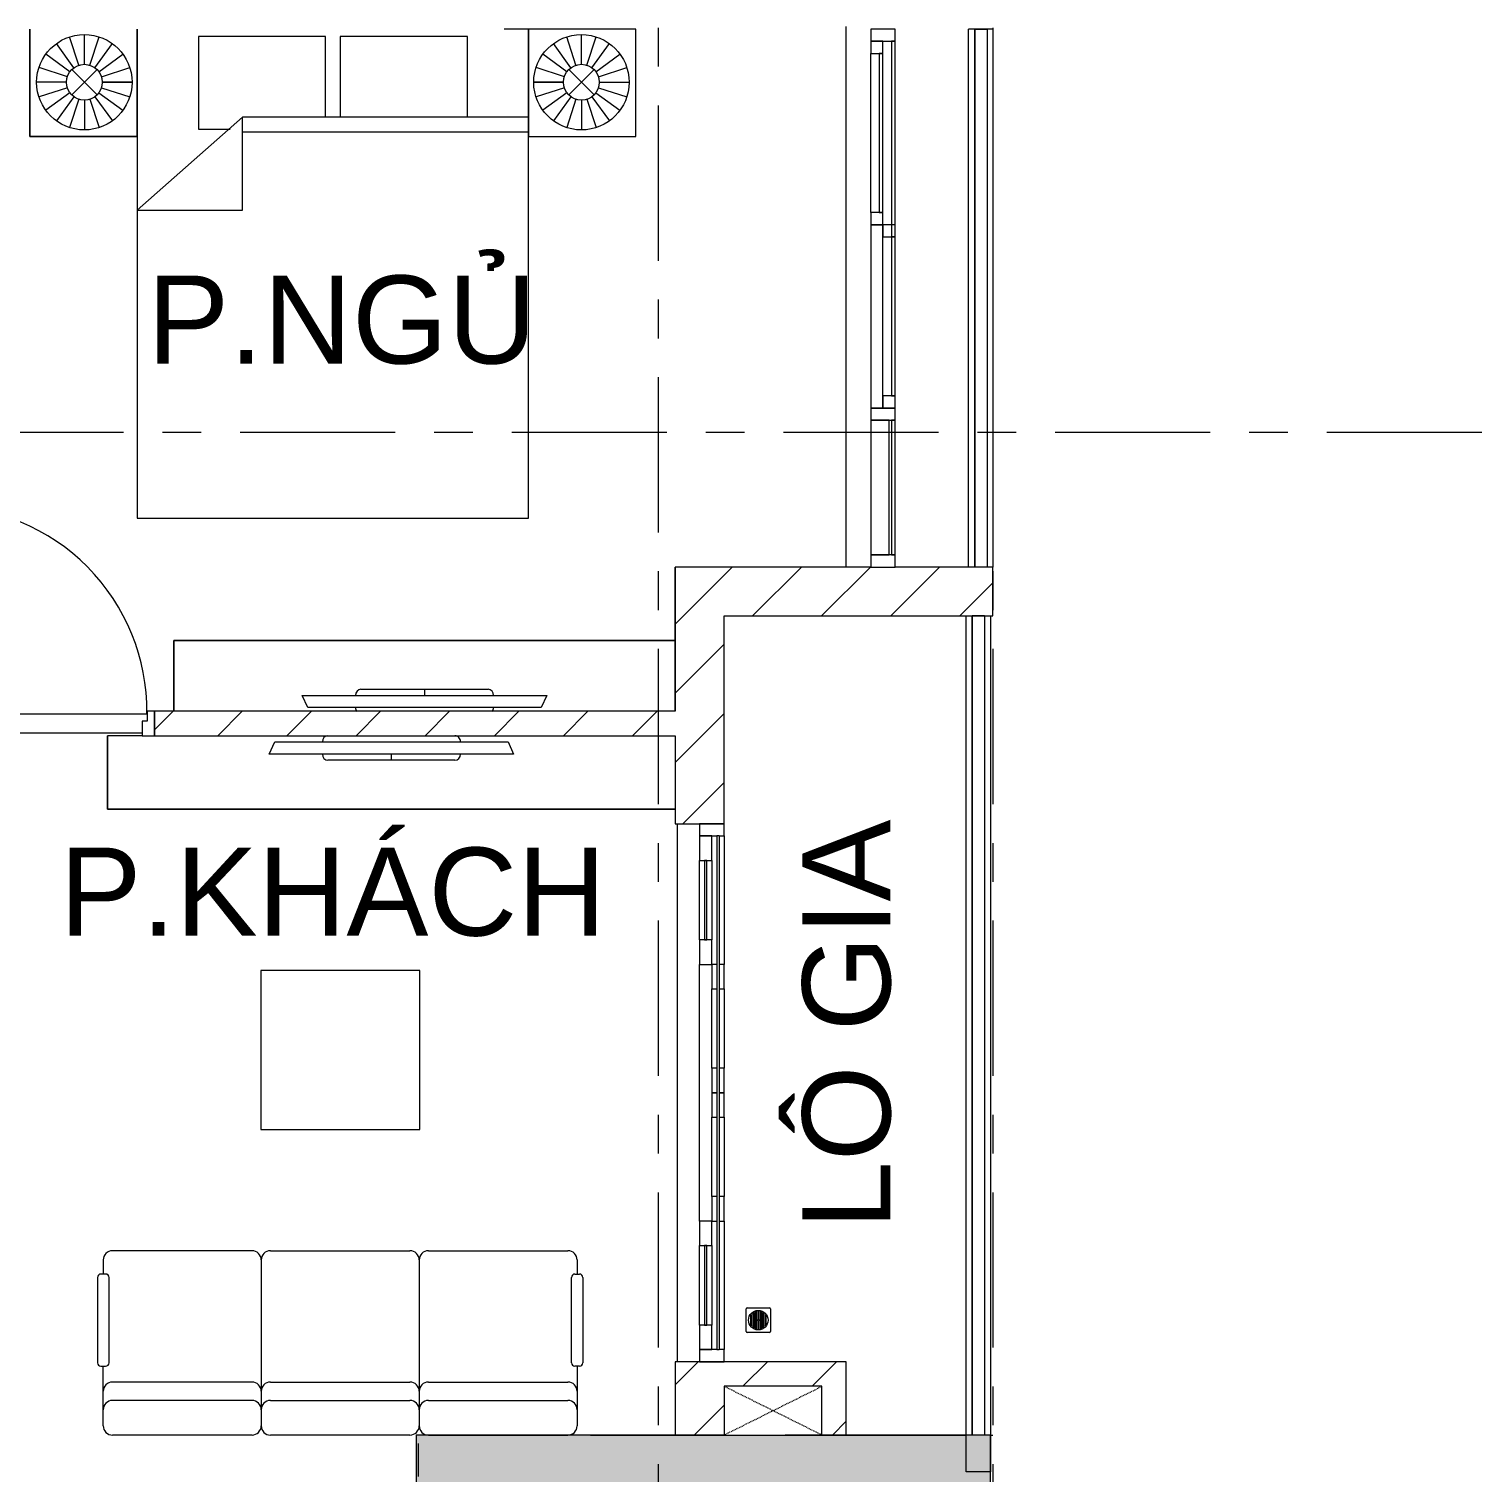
# Model space of a CAD drawing. Header units: millimetres. Extents: x -20144 to 117103, y -11426 to 48263.
# Drawn here: x 37058 to 43001, y 26895 to 32800 of the extents above; entities that cross this region are included whole.
import ezdxf

# ---------------------------------------------------------------- set-up
doc = ezdxf.new("R2010")
doc.units = ezdxf.units.MM
for name, pattern in [('Dash', [6.35, 3.175, -3.175]), ('Dash_2_', [6.35, 3.175, -3.175]), ('Grid Line', [22.225, 12.7, -3.175, 3.175, -3.175])]:
    doc.linetypes.add(name, pattern=pattern)
for name, color, linetype, lineweight in [('A-DETL-GENF', 31, 'Continuous', 5), ('A-DETL-GENF-HDLN', 161, 'Dash_2_', 5), ('CHU', 181, 'Continuous', 5), ('CUA', 31, 'Continuous', 9), ('HATCH-TUONG', 152, 'Continuous', 9), ('NET CAT', 3, 'Continuous', 5), ('NET THAY 1', 41, 'Continuous', 5), ('NET-CAT', 3, 'Continuous', 9), ('NET-THAY', 2, 'Continuous', 15), ('THIET BI', 44, 'Continuous', 5), ('THIET-BI', 44, 'Continuous', 5), ('TRUC', 225, 'Continuous', 5)]:
    doc.layers.add(name, color=color, linetype=linetype, lineweight=lineweight)
doc.styles.add('Arial_4', font='arial.ttf', dxfattribs={"height": 360})
pattern_1 = [(45, (0, 0), (-141.42136, 141.42136), [])]

# ---------------------------------------------------------------- blocks, each defined once
blk = doc.blocks.new('ALC1807-ASCENT PLAZA-KET CAU 1_rvt-1-MẶT BẰNG TẦNG 5 ĐẾN TẦNG 22')
at = {"layer": 'NET CAT'}
blk.add_hatch(color=7, dxfattribs=at).paths.add_polyline_path([(40990.5, 26649.9), (40990.5, 27049.9), (38640.5, 27049.9), (38640.5, 26649.9), (40150.5, 26649.9)], flags=0)
at = {"layer": 'NET CAT', "color": 90, "lineweight": 13}
for p, q in [((39900.5, 27049.9), (38640.5, 27049.9)), ((38640.5, 27049.9), (38640.5, 26649.9)), ((40990.5, 27049.9), (40150.5, 27049.9)), ((40990.5, 26649.9), (40990.5, 27049.9))]:
    blk.add_line(p, q, dxfattribs=at)
at = {"layer": 'NET-THAY', "color": 50}
blk.add_line((40990.5, 27049.9), (41000.5, 27049.9), dxfattribs=at)
blk = doc.blocks.new('CUA PHONG NGU - Type 1-60190-MẶT BẰNG TẦNG 5 ĐẾN TẦNG 22')
at = {"layer": 'CUA'}
for p, q in [((-317.5, 890.3), (-277.5, 890.3)), ((-317.5, 52.3), (-317.5, 890.3)), ((-277.5, 890.3), (-277.5, 52.3)), ((-318.5, 52.3), (-348.5, 52.3)), ((-348.5, 52.3), (-348.5, -47.7)), ((-318.5, 11.3), (-318.5, 52.3)), ((-298.5, 11.3), (-318.5, 11.3)), ((-277.5, 52.3), (-317.5, 52.3)), ((-298.5, -47.7), (-298.5, 11.3)), ((521.5, 11.3), (501.5, 11.3)), ((501.5, 11.3), (501.5, -47.7)), ((551.5, 52.3), (521.5, 52.3)), ((521.5, 52.3), (521.5, 11.3)), ((551.5, -47.7), (551.5, 52.3)), ((-348.5, -47.7), (-298.5, -47.7)), ((501.5, -47.7), (551.5, -47.7))]:
    blk.add_line(p, q, dxfattribs=at)
blk.add_arc((-317.5, 52.3), 838, 359.5, 90, dxfattribs=at)
blk = doc.blocks.new('X-SOFA - X-SOFA-5801-MẶT BẰNG TẦNG 5 ĐẾN TẦNG 22')
at = {"layer": 'THIET BI', "lineweight": 9}
for p, q in [((-716.2, 969.2), (-658.4, 969.2)), ((-658.4, 959.8), (-658.4, 978.7)), ((-644.3, 992.8), (-295.7, 992.8)), ((-281.5, 978.7), (-281.5, 959.8)), ((-281.5, 969.2), (-103.7, 969.2)), ((-103.7, 969.2), (-37.7, 969.2)), ((-753.8, 360.8), (-753.8, 931.5)), ((-295.7, 945.7), (-644.3, 945.7)), ((-216.7, 360.8), (-216.7, 931.5)), ((-141.3, 360.8), (-141.3, 931.5)), ((0, 360.8), (0, 931.5)), ((-1250, 325), (-1900, 325)), ((-1900, 325), (-1900, -325)), ((-1900, 325), (-1900, -325)), ((-1250, 325), (-1900, 325)), ((-1250, -325), (-1250, 325)), ((-1250, -325), (-1250, 325)), ((-716.2, 323.1), (-103.7, 323.1)), ((-103.7, 323.1), (-37.7, 323.1)), ((-753.8, -285.4), (-753.8, 285.4)), ((-216.7, -285.4), (-216.7, 285.4)), ((-141.3, -285.4), (-141.3, 285.4)), ((0, 285.4), (0, -285.4)), ((-1900, -325), (-1250, -325)), ((-1900, -325), (-1250, -325)), ((-716.2, -323.1), (-37.7, -323.1)), ((-753.8, -360.8), (-753.8, -931.5)), ((-216.7, -360.8), (-216.7, -931.5)), ((-141.3, -360.8), (-141.3, -931.5)), ((0, -360.8), (0, -931.5)), ((-295.7, -945.7), (-644.3, -945.7)), ((-716.2, -969.2), (-658.4, -969.2)), ((-658.4, -959.8), (-658.4, -978.7)), ((-644.3, -992.8), (-295.7, -992.8)), ((-281.5, -978.7), (-281.5, -959.8)), ((-103.7, -969.2), (-281.5, -969.2)), ((-37.7, -969.2), (-103.7, -969.2))]:
    blk.add_line(p, q, dxfattribs=at)
for centre, radius, start, end in [((-716.2, 931.5), 37.7, 90, 180), ((-644.3, 978.7), 14.1, 90, 180), ((-644.3, 959.8), 14.1, 180, 270), ((-295.7, 978.7), 14.1, 360, 90), ((-295.7, 959.8), 14.1, 270, 0), ((-179, 931.5), 37.7, 90, 180), ((-103.7, 931.5), 37.7, 90, 180), ((-37.7, 931.5), 37.7, 360, 90), ((-716.2, 360.8), 37.7, 180, 270), ((-179, 360.8), 37.7, 180, 270), ((-103.7, 360.8), 37.7, 180, 270), ((-37.7, 360.8), 37.7, 270, 0), ((-716.2, 285.4), 37.7, 90, 180), ((-179, 285.4), 37.7, 90, 180), ((-103.7, 285.4), 37.7, 90, 180), ((-37.7, 285.4), 37.7, 360, 90), ((-716.2, -285.4), 37.7, 180, 270), ((-179, -285.4), 37.7, 180, 270), ((-103.7, -285.4), 37.7, 180, 270), ((-37.7, -285.4), 37.7, 270, 0), ((-716.2, -360.8), 37.7, 90, 180), ((-179, -360.8), 37.7, 90, 180), ((-103.7, -360.8), 37.7, 90, 180), ((-37.7, -360.8), 37.7, 360, 90), ((-716.2, -931.5), 37.7, 180, 270), ((-644.3, -959.8), 14.1, 90, 180), ((-295.7, -959.8), 14.1, 360, 90), ((-179, -931.5), 37.7, 180, 270), ((-103.7, -931.5), 37.7, 180, 270), ((-37.7, -931.5), 37.7, 270, 0), ((-644.3, -978.7), 14.1, 180, 270), ((-295.7, -978.7), 14.1, 270, 0)]:
    blk.add_arc(centre, radius, start, end, dxfattribs=at)
blk = doc.blocks.new('X-TV - X-TV-60233-MẶT BẰNG TẦNG 5 ĐẾN TẦNG 22')
at = {"layer": 'THIET BI', "lineweight": 9}
for p, q in [((2321.6, 300), (0, 300)), ((0, 300), (2321.6, 300)), ((2321.6, 0), (2321.6, 300)), ((2321.6, 300), (2321.6, 0)), ((660.8, 75), (1660.8, 75)), ((683.3, 25), (660.8, 75)), ((900.8, 100), (1420.8, 100)), ((1160.8, 100), (1160.8, 75)), ((1660.8, 75), (1638.3, 25)), ((1638.3, 25), (683.3, 25)), ((2180.1, 0), (2321.6, 0))]:
    blk.add_line(p, q, dxfattribs=at)
for centre, start_param, end_param in [((900.8, 75), 0, 1.570796), ((1420.8, 75), 4.712389, 6.283185), ((900.8, 25), 1.570796, 3.141593), ((1420.8, 25), 3.141593, 4.712389)]:
    blk.add_ellipse(centre, major_axis=(0, 25), ratio=0.9, start_param=start_param, end_param=end_param, dxfattribs=at)
blk = doc.blocks.new('X-TV - X-TV-60234-MẶT BẰNG TẦNG 5 ĐẾN TẦNG 22')
at = {"layer": 'THIET BI', "lineweight": 9}
for p, q in [((2050, 300), (0, 300)), ((0, 300), (0, 10)), ((0, 300), (2050, 300)), ((0, 10), (0, 300)), ((2050, 10), (2050, 300)), ((2050, 300), (2050, 10)), ((525, 75), (1525, 75)), ((547.5, 25), (525, 75)), ((765, 100), (1285, 100)), ((1025, 100), (1025, 75)), ((1525, 75), (1502.5, 25)), ((1502.5, 25), (547.5, 25))]:
    blk.add_line(p, q, dxfattribs=at)
for centre, start_param, end_param in [((765, 75), 0, 1.570796), ((1285, 75), 4.712389, 6.283185), ((765, 25), 1.570796, 2.236996), ((1285, 25), 4.046189, 4.712389)]:
    blk.add_ellipse(centre, major_axis=(0, 25), ratio=0.9, start_param=start_param, end_param=end_param, dxfattribs=at)
blk = doc.blocks.new('X-GIUONG - X-GIUONG 1-V4-MẶT BẰNG TẦNG 5 ĐẾN TẦNG 22')
at = {"layer": 'THIET BI', "lineweight": 9}
for p, q in [((-1239, 0), (-1239, -439)), ((-1239, -439), (-1239, 0)), ((-1039.2, -147.8), (-1076.9, -31.8)), ((-1016.6, -144.2), (-1016.6, -22.2)), ((-993.9, -147.8), (-956.3, -31.8)), ((-800, -439), (-800, 0)), ((-800, 0), (-800, -2000)), ((-800, 0), (-800, -439)), ((-800, 0), (-800, -2000)), ((-550, -30), (-550, -410)), ((-30, -30), (-550, -30)), ((-30, -360), (-30, -30)), ((30, -30), (30, -360)), ((550, -30), (30, -30)), ((550, -360), (550, -30)), ((800, 0), (700.1, 0)), ((800, 0), (700.1, 0)), ((1239, 0), (800, 0)), ((800, 0), (800, -439)), ((800, -2000), (800, 0)), ((1239, 0), (800, 0)), ((800, 0), (800, -439)), ((800, -2000), (800, 0)), ((993.9, -147.8), (956.3, -31.8)), ((1016.6, -144.2), (1016.6, -22.2)), ((1039.2, -147.8), (1076.9, -31.8)), ((1239, -439), (1239, 0)), ((1239, -439), (1239, 0)), ((-1075.8, -174.4), (-1174.4, -102.7)), ((-1059.6, -158.2), (-1131.2, -59.5)), ((-973.5, -158.2), (-901.9, -59.5)), ((-957.4, -174.4), (-858.7, -102.7)), ((957.4, -174.4), (858.7, -102.7)), ((973.5, -158.2), (901.9, -59.5)), ((1059.6, -158.2), (1131.2, -59.5)), ((1075.8, -174.4), (1174.4, -102.7)), ((-1086.1, -194.8), (-1202.1, -157.1)), ((-1068.3, -269.1), (-964.8, -165.6)), ((-1068.3, -165.6), (-964.8, -269.1)), ((-947, -194.8), (-831, -157.1)), ((947, -194.8), (831, -157.1)), ((1068.3, -269.1), (964.8, -165.6)), ((1068.3, -165.6), (964.8, -269.1)), ((1086.1, -194.8), (1202.1, -157.1)), ((-1089.7, -217.4), (-1211.7, -217.4)), ((-943.4, -217.4), (-821.4, -217.4)), ((-821.4, -217.4), (-943.4, -217.4)), ((943.4, -217.4), (821.4, -217.4)), ((821.4, -217.4), (943.4, -217.4)), ((1089.7, -217.4), (1211.7, -217.4)), ((-1086.1, -240), (-1202.1, -277.7)), ((-1075.8, -260.4), (-1174.4, -332.1)), ((-1059.6, -276.6), (-1131.2, -375.2)), ((-1039.2, -287), (-1076.9, -402.9)), ((-1016.6, -290.5), (-1016.6, -412.5)), ((-993.9, -287), (-956.3, -402.9)), ((-973.5, -276.6), (-901.9, -375.2)), ((-957.4, -260.4), (-858.7, -332.1)), ((-947, -240), (-831, -277.7)), ((947, -240), (831, -277.7)), ((957.4, -260.4), (858.7, -332.1)), ((973.5, -276.6), (901.9, -375.2)), ((993.9, -287), (956.3, -402.9)), ((1016.6, -290.5), (1016.6, -412.5)), ((1039.2, -287), (1076.9, -402.9)), ((1059.6, -276.6), (1131.2, -375.2)), ((1075.8, -260.4), (1174.4, -332.1)), ((1086.1, -240), (1202.1, -277.7)), ((-370, -360), (-800, -740)), ((-550, -410), (-420, -410)), ((-370, -740), (-370, -360)), ((800, -360), (-370, -360)), ((-1239, -439), (-800, -439)), ((-800, -439), (-1239, -439)), ((-370, -420), (800, -420)), ((800, -439), (1239, -439)), ((800, -439), (1239, -439)), ((-800, -740), (-370, -740)), ((-800, -2000), (800, -2000)), ((-800, -2000), (800, -2000))]:
    blk.add_line(p, q, dxfattribs=at)
for centre, radius in [((-1016.6, -217.4), 195.1), ((1016.6, -217.4), 195.1), ((-1016.6, -217.4), 73.2), ((1016.6, -217.4), 73.2)]:
    blk.add_circle(centre, radius, dxfattribs=at)
blk = doc.blocks.new('Top Rail Type - Top Rail_Internal_-4655-MẶT BẰNG TẦNG 5 ĐẾN TẦNG 22')
at = {"layer": 'NET THAY 1', "lineweight": 9}
for p, q in [((40915.5, 30399.9), (40965.5, 30399.9)), ((40915.5, 27049.9), (40915.5, 30399.9)), ((40965.5, 30399.9), (40965.5, 27049.9)), ((40965.5, 27049.9), (40915.5, 27049.9))]:
    blk.add_line(p, q, dxfattribs=at)
blk = doc.blocks.new('Top Rail Type - Top Rail_Internal_-V5-MẶT BẰNG TẦNG 5 ĐẾN TẦNG 22')
at = {"layer": 'NET THAY 1', "lineweight": 9}
for p, q in [((40965.5, 30399.9), (40915.5, 30399.9)), ((40915.5, 30399.9), (40915.5, 27049.9)), ((40965.5, 30399.9), (40965.5, 27049.9)), ((40965.5, 27049.9), (40915.5, 27049.9))]:
    blk.add_line(p, q, dxfattribs=at)
blk = doc.blocks.new('CUA LO GIA - DB6-60239-MẶT BẰNG TẦNG 5 ĐẾN TẦNG 22')
at = {"layer": 'CUA'}
for p, q in [((-1050, 100), (-1100, 100)), ((-1100, 100), (-1100, 0)), ((-1050, 80), (-1050, 100)), ((-1050, 100), (-525, 100)), ((-1050, 80), (1050, 80)), ((-1050, 80), (-1050, 70)), ((-1050, 0), (-1050, 70)), ((-1050, 70), (1050, 70)), ((-425, 100), (-525, 100)), ((-525, 100), (-525, 80)), ((-525, 70), (-525, 50)), ((-425, 80), (-425, 100)), ((-425, 100), (-100, 100)), ((-425, 50), (-425, 70)), ((0, 100), (-100, 100)), ((-100, 100), (-100, 80)), ((-100, 70), (-100, 50)), ((100, 100), (0, 100)), ((0, 100), (0, 80)), ((0, 80), (0, 100)), ((0, 70), (0, 50)), ((0, 50), (0, 70)), ((100, 80), (100, 100)), ((100, 100), (425, 100)), ((100, 50), (100, 70)), ((525, 100), (425, 100)), ((425, 100), (425, 80)), ((425, 70), (425, 50)), ((525, 100), (1050, 100)), ((525, 80), (525, 100)), ((525, 50), (525, 70)), ((1100, 100), (1050, 100)), ((1050, 100), (1050, 80)), ((1050, 70), (1050, 80)), ((1050, 70), (1050, 0)), ((1100, 0), (1100, 100)), ((-1100, 0), (-1050, 0)), ((-950, 50), (-1050, 50)), ((-1050, 50), (-1050, 0)), ((-1050, 0), (-950, 0)), ((-950, 0), (-950, 50)), ((-950, 50), (-625, 50)), ((-625, 30), (-950, 30)), ((-950, 30), (-950, 20)), ((-950, 20), (-625, 20)), ((-625, 0), (-950, 0)), ((-525, 50), (-625, 50)), ((-625, 50), (-625, 0)), ((-625, 20), (-625, 30)), ((-625, 0), (-525, 0)), ((-525, 50), (-425, 50)), ((-525, 0), (-525, 50)), ((525, 0), (-525, 0)), ((-100, 50), (-425, 50)), ((-100, 50), (0, 50)), ((0, 50), (100, 50)), ((425, 50), (100, 50)), ((425, 50), (525, 50)), ((625, 50), (525, 50)), ((525, 50), (525, 0)), ((525, 0), (625, 0)), ((625, 0), (625, 50)), ((625, 50), (950, 50)), ((950, 30), (625, 30)), ((625, 30), (625, 20)), ((625, 20), (950, 20)), ((950, 0), (625, 0)), ((1050, 50), (950, 50)), ((950, 50), (950, 0)), ((950, 20), (950, 30)), ((950, 0), (1050, 0)), ((1050, 0), (1050, 50)), ((1050, 0), (1100, 0))]:
    blk.add_line(p, q, dxfattribs=at)
blk = doc.blocks.new('X-PHONG NGU 2 - X-PHONG NGU 2_Recovery_ 3-60238-MẶT BẰNG TẦNG 5 ĐẾN TẦNG 22')
at = {"layer": 'CUA'}
for p, q in [((-1050, 0), (-1100, 0)), ((-1100, 0), (-1100, -100)), ((-500, 0), (-1050, 0)), ((-1050, 0), (-1050, -75)), ((-1050, -100), (-1050, 0)), ((-500, -75), (-500, 0)), ((-450, 0), (-500, 0)), ((-500, 0), (-500, -100)), ((300, 0), (-450, 0)), ((-450, 0), (-450, -50)), ((-450, -100), (-450, 0)), ((300, -50), (300, 0)), ((350, 0), (300, 0)), ((300, 0), (300, -50)), ((350, -50), (350, 0)), ((350, 0), (1000, 0)), ((1050, 0), (1000, 0)), ((1000, 0), (1000, -50)), ((1100, 0), (1050, 0)), ((1050, 0), (1050, -100)), ((1050, -50), (1050, 0)), ((1100, -100), (1100, 0)), ((-450, -50), (300, -50)), ((-400, -50), (-450, -50)), ((-450, -50), (-450, -100)), ((-400, -100), (-400, -50)), ((300, -50), (250, -50)), ((250, -50), (250, -100)), ((300, -50), (350, -50)), ((300, -100), (300, -50)), ((1000, -35), (350, -35)), ((350, -35), (350, -50)), ((350, -50), (1000, -50)), ((1000, -50), (1000, -35)), ((1000, -50), (1050, -50)), ((-1100, -100), (-1050, -100)), ((-1050, -75), (-500, -75)), ((-500, -85), (-1050, -85)), ((-1050, -85), (-1050, -100)), ((-1050, -100), (-500, -100)), ((-500, -100), (-500, -85)), ((-500, -100), (-450, -100)), ((-450, -100), (-400, -100)), ((250, -85), (-400, -85)), ((-400, -85), (-400, -100)), ((-400, -100), (250, -100)), ((1050, -85), (250, -85)), ((250, -85), (250, -100)), ((250, -100), (250, -85)), ((250, -100), (1050, -100)), ((250, -100), (300, -100)), ((1050, -100), (1050, -85)), ((1050, -100), (1100, -100))]:
    blk.add_line(p, q, dxfattribs=at)
blk = doc.blocks.new('Top Rail Type - Top Rail_Internal_-4659-MẶT BẰNG TẦNG 5 ĐẾN TẦNG 22')
at = {"layer": 'NET THAY 1', "lineweight": 9}
for p, q in [((40926.3, 32799.9), (40976.3, 32799.9)), ((40926.3, 30599.9), (40926.3, 32799.9)), ((40976.3, 32799.9), (40976.3, 30599.9)), ((40976.3, 30599.9), (40926.3, 30599.9))]:
    blk.add_line(p, q, dxfattribs=at)
blk = doc.blocks.new('Top Rail Type - Top Rail_Internal_-V13-MẶT BẰNG TẦNG 5 ĐẾN TẦNG 22')
at = {"layer": 'NET THAY 1', "lineweight": 9}
for p, q in [((40976.3, 32799.9), (40926.3, 32799.9)), ((40926.3, 32799.9), (40926.3, 30599.9)), ((40976.3, 32799.9), (40976.3, 30599.9)), ((40976.3, 30599.9), (40926.3, 30599.9))]:
    blk.add_line(p, q, dxfattribs=at)
blk = doc.blocks.new('X-PHEU - X-PHEU-5809-MẶT BẰNG TẦNG 5 ĐẾN TẦNG 22')
at = {"layer": 'THIET-BI', "lineweight": 9}
for p, q in [((25, 29), (25, 121)), ((29, 125), (121, 125)), ((125, 121), (125, 29)), ((42.5, 90.5), (42.5, 59.5)), ((47.5, 51.8), (47.5, 98.2)), ((52.5, 103.1), (52.5, 46.9)), ((57.5, 43.5), (57.5, 106.5)), ((62.5, 108.8), (62.5, 41.2)), ((67.5, 39.8), (67.5, 110.2)), ((72.5, 110.9), (72.5, 78.1)), ((72.5, 71.9), (72.5, 39.1)), ((77.5, 78.1), (77.5, 110.9)), ((77.5, 39.1), (77.5, 71.9)), ((82.5, 110.2), (82.5, 39.8)), ((87.5, 41.2), (87.5, 108.8)), ((92.5, 106.5), (92.5, 43.5)), ((97.5, 46.9), (97.5, 103.1)), ((102.5, 98.2), (102.5, 51.8)), ((107.5, 59.5), (107.5, 90.5)), ((121, 25), (29, 25))]:
    blk.add_line(p, q, dxfattribs=at)
blk.add_circle((75, 75), 40, dxfattribs=at)
for centre, radius, start, end in [((29, 121), 4, 90, 180), ((121, 121), 4, 0, 90), ((75, 75), 36, 139.80824, 154.52563), ((75, 75), 36, 205.47437, 220.19176), ((75, 75), 36, 119.0853, 128.68219), ((75, 75), 36, 102.0247, 110.31751), ((75, 75), 4, 128.68219, 231.31781), ((75, 75), 36, 90, 93.98208), ((75, 75), 36, 86.01792, 90), ((75, 75), 4, 308.68219, 51.31781), ((75, 75), 36, 69.68249, 77.9753), ((75, 75), 36, 51.31781, 60.9147), ((75, 75), 36, 25.47437, 40.19176), ((75, 75), 36, 319.80824, 334.52563), ((29, 29), 4, 180, 270), ((75, 75), 36, 231.31781, 240.9147), ((75, 75), 36, 249.68249, 257.9753), ((75, 75), 36, 266.01792, 270), ((75, 75), 36, 270, 273.98208), ((75, 75), 36, 282.0247, 290.31751), ((75, 75), 36, 299.0853, 308.68219), ((121, 29), 4, 270, 360)]:
    blk.add_arc(centre, radius, start, end, dxfattribs=at)
blk = doc.blocks.new('Family1 - Family1-236541-MẶT BẰNG TẦNG 5 ĐẾN TẦNG 22')
at = {"layer": 'A-DETL-GENF', "lineweight": 9}
for p, q in [((400, 200), (0, 200)), ((0, 200), (0, 0)), ((400, 0), (400, 200)), ((0, 0), (400, 0))]:
    blk.add_line(p, q, dxfattribs=at)
at = {"layer": 'A-DETL-GENF-HDLN', "linetype": 'Dash', "lineweight": 9}
for p, q in [((0, 200), (400, 0.8)), ((0, 0), (400, 199.2))]:
    blk.add_line(p, q, dxfattribs=at)

msp = doc.modelspace()

# ---------------------------------------------------------------- hatches: boundary and pattern name
at = {"layer": 'HATCH-TUONG'}
h = msp.add_hatch(dxfattribs=at)
h.set_pattern_fill('FP_2', color=256, style=0, pattern_type=2)
h.set_pattern_definition(pattern_1)
h.paths.add_polyline_path([(39900.5, 27249.9), (39900.5, 27349.9), (39700.5, 27349.9), (39700.5, 27249.9)], flags=0)
h.paths.add_polyline_path([(39700.5, 29549.9), (39900.5, 29549.9), (39900.5, 30599.9), (39700.5, 30599.9), (39700.5, 29909.9)], flags=0)
h = msp.add_hatch(dxfattribs=at)
h.set_pattern_fill('FP_2', color=256, style=0, pattern_type=2)
h.set_pattern_definition(pattern_1)
h.paths.add_polyline_path([(40600.5, 30399.9), (41000.5, 30399.9), (41000.5, 30599.9), (39900.5, 30599.9), (39900.5, 30399.9), (40546.4, 30399.9)], flags=0)
h = msp.add_hatch(dxfattribs=at)
h.set_pattern_fill('FP_2', color=256, style=0, pattern_type=2)
h.set_pattern_definition(pattern_1)
h.paths.add_polyline_path([(38781.2, 29909.9), (39700.5, 29909.9), (39700.5, 30009.9), (37570.4, 30009.9), (37570.4, 29909.9)], flags=0)
h.paths.add_polyline_path([(36670.4, 29909.9), (36670.4, 30009.9), (35540.6, 30009.9), (35540.6, 29909.9)], flags=0)
h.paths.add_polyline_path([(33960.5, 29909.9), (34790.6, 29909.9), (34790.6, 30009.9), (33960.5, 30009.9)], flags=0)
h = msp.add_hatch(dxfattribs=at)
h.set_pattern_fill('FP_2', color=256, style=0, pattern_type=2)
h.set_pattern_definition(pattern_1)
h.paths.add_polyline_path([(40300.5, 27249.9), (40300.5, 27349.9), (39900.5, 27349.9), (39900.5, 27249.9)], flags=0)
h = msp.add_hatch(dxfattribs=at)
h.set_pattern_fill('FP_2', color=256, style=0, pattern_type=2)
h.set_pattern_definition(pattern_1)
h.paths.add_polyline_path([(40400.5, 27049.9), (40400.5, 27349.9), (40300.5, 27349.9), (40300.5, 27049.9)], flags=0)
h = msp.add_hatch(dxfattribs=at)
h.set_pattern_fill('FP_2', color=256, style=0, pattern_type=2)
h.set_pattern_definition(pattern_1)
h.paths.add_polyline_path([(39900.5, 27049.9), (39900.5, 27249.9), (39700.5, 27249.9), (39700.5, 27049.9)], flags=0)

# ---------------------------------------------------------------- linework, layer by layer
at = {"layer": 'NET-CAT'}
for p, q in [((39900.5, 30599.9), (39700.5, 30599.9)), ((39700.5, 30599.9), (39700.5, 30009.9)), ((40500.5, 30599.9), (39900.5, 30599.9)), ((41000.5, 30599.9), (40600.5, 30599.9)), ((41000.5, 30399.9), (41000.5, 30599.9)), ((39900.5, 29549.9), (39900.5, 30399.9)), ((39900.5, 30399.9), (41000.5, 30399.9)), ((39700.5, 30009.9), (37570.4, 30009.9)), ((37570.4, 30009.9), (37570.4, 29909.9)), ((37570.4, 29909.9), (39700.5, 29909.9)), ((39700.5, 29909.9), (39700.5, 29549.9)), ((39700.5, 29549.9), (39900.5, 29549.9)), ((39900.5, 27349.9), (39700.5, 27349.9)), ((39700.5, 27349.9), (39700.5, 27249.9)), ((40300.5, 27349.9), (39900.5, 27349.9)), ((40400.5, 27349.9), (40300.5, 27349.9)), ((40400.5, 27049.9), (40400.5, 27349.9)), ((39700.5, 27249.9), (39700.5, 27049.9)), ((39700.5, 27049.9), (39900.5, 27049.9)), ((40300.5, 27049.9), (40400.5, 27049.9))]:
    msp.add_line(p, q, dxfattribs=at)
at = {"layer": 'NET-THAY', "lineweight": 9}
for p, q in [((40400.4, 30599.9), (40400.4, 32809.9)), ((40400.5, 30599.9), (40400.5, 32799.9)), ((40900.5, 30599.9), (40900.5, 32799.9)), ((40926.3, 32799.9), (40900.5, 32799.9)), ((41000.5, 32799.9), (40976.3, 32799.9)), ((41000.5, 32799.9), (41000.5, 30599.9)), ((39700.4, 30009.9), (39700.4, 30599.9)), ((40890.5, 26899.9), (40890.5, 30399.9)), ((40990.5, 30399.9), (40990.5, 26899.9)), ((36700.4, 29999.9), (37540.4, 29999.9)), ((37520.4, 29919.9), (36720.4, 29919.9)), ((39710.5, 27349.9), (39710.5, 29549.9)), ((39354.6, 27049.9), (39700.5, 27049.9)), ((40400.5, 27050), (40890.5, 27050)), ((38650.5, 26879.9), (38650.5, 27014.7)), ((40990.5, 26899.9), (40890.5, 26899.9))]:
    msp.add_line(p, q, dxfattribs=at)
at = {"layer": 'TRUC', "linetype": 'Grid Line', "ltscale": 50}
for p, q in [((39630.5, 43599.9), (39630.5, -7167.6)), ((41000.5, 43599.9), (41000.5, -4500.1)), ((43000.5, 31149.9), (-14407, 31149.9))]:
    msp.add_line(p, q, dxfattribs=at)

# ---------------------------------------------------------------- block references
at = {"lineweight": 5}
msp.add_blockref('ALC1807-ASCENT PLAZA-KET CAU 1_rvt-1-MẶT BẰNG TẦNG 5 ĐẾN TẦNG 22', (0, 0), dxfattribs=at)
at = {"lineweight": 9}
for name, p in [('X-GIUONG - X-GIUONG 1-V4-MẶT BẰNG TẦNG 5 ĐẾN TẦNG 22', (38300.4, 32799.9)), ('Top Rail Type - Top Rail_Internal_-4659-MẶT BẰNG TẦNG 5 ĐẾN TẦNG 22', (0, 0)), ('Top Rail Type - Top Rail_Internal_-V13-MẶT BẰNG TẦNG 5 ĐẾN TẦNG 22', (0, 0)), ('CUA PHONG NGU - Type 1-60190-MẶT BẰNG TẦNG 5 ĐẾN TẦNG 22', (37019, 29957.7)), ('Top Rail Type - Top Rail_Internal_-4655-MẶT BẰNG TẦNG 5 ĐẾN TẦNG 22', (0, 0)), ('Top Rail Type - Top Rail_Internal_-V5-MẶT BẰNG TẦNG 5 ĐẾN TẦNG 22', (0, 0)), ('X-TV - X-TV-60234-MẶT BẰNG TẦNG 5 ĐẾN TẦNG 22', (37650.4, 29999.9)), ('X-PHEU - X-PHEU-5809-MẶT BẰNG TẦNG 5 ĐẾN TẦNG 22', (39965.5, 27444.9)), ('Family1 - Family1-236541-MẶT BẰNG TẦNG 5 ĐẾN TẦNG 22', (39900.5, 27049.9))]:
    msp.add_blockref(name, p, dxfattribs=at)
for name, p, rotation in [('X-PHONG NGU 2 - X-PHONG NGU 2_Recovery_ 3-60238-MẶT BẰNG TẦNG 5 ĐẾN TẦNG 22', (40500.5, 31699.9), 90), ('X-TV - X-TV-60233-MẶT BẰNG TẦNG 5 ĐẾN TẦNG 22', (39700.6, 29909.9), 180), ('CUA LO GIA - DB6-60239-MẶT BẰNG TẦNG 5 ĐẾN TẦNG 22', (39800.5, 28449.9), 270), ('X-SOFA - X-SOFA-5801-MẶT BẰNG TẦNG 5 ĐẾN TẦNG 22', (38330.4, 27049.9), 270)]:
    msp.add_blockref(name, p, dxfattribs=dict(at, rotation=rotation))

# ---------------------------------------------------------------- texts
at = {"layer": 'CHU', "color": 7, "lineweight": 30, "char_height": 360, "attachment_point": 3, "line_spacing_factor": 0.936439, "style": 'Arial_4'}
for s, insert, width in [('\\pt2540,5080,7620,10160,12700,15240,17780,20320,22860,25400,27940,30480,33020,35560,38100,40640,43180,45720,48260,50800,53340,55880,58420,60960,63500,66040,68580,71120,73660,76200,78740,81280;P.NGỦ', (39133.4, 31791.9), 1577.62), ('\\pt2540,5080,7620,10160,12700,15240,17780,20320,22860,25400,27940,30480,33020,35560,38100,40640,43180,45720,48260,50800,53340,55880,58420,60960,63500,66040,68580,71120,73660,76200,78740,81280;P.KHÁCH', (39417.5, 29452.3), 2217.96)]:
    msp.add_mtext(s, dxfattribs=dict(at, insert=insert, width=width))
at = {"layer": 'CHU', "color": 7, "lineweight": 30, "insert": (40220.7, 29567.3), "char_height": 360, "width": 1926.818, "attachment_point": 3, "rotation": 90, "line_spacing_factor": 0.936439, "style": 'Arial_4'}
msp.add_mtext('\\pt2540,5080,7620,10160,12700,15240,17780,20320,22860,25400,27940,30480,33020,35560,38100,40640,43180,45720,48260,50800,53340,55880,58420,60960,63500,66040,68580,71120,73660,76200,78740,81280;LÔ GIA', dxfattribs=at)

doc.saveas('drawing.dxf')
